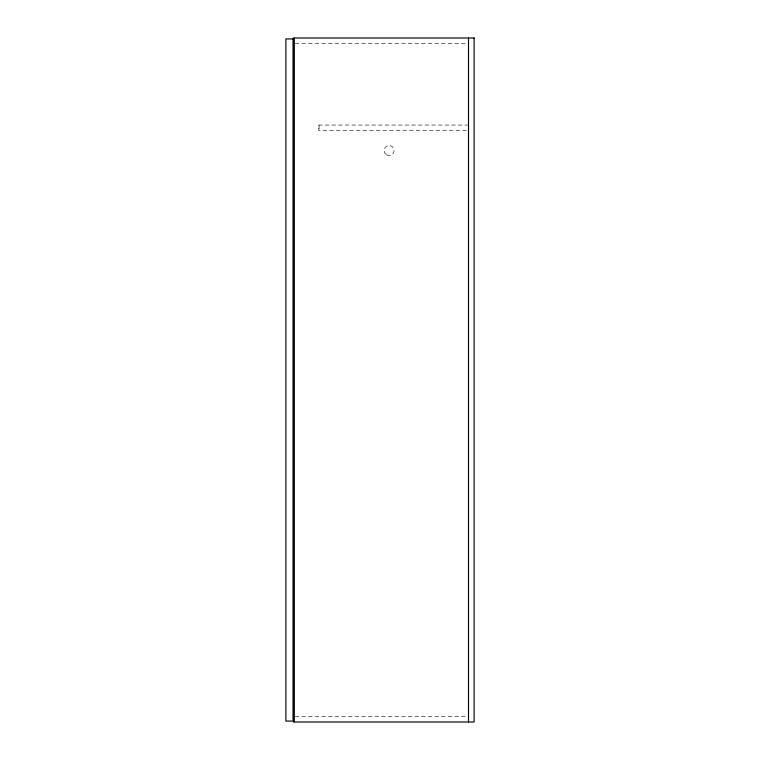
<?xml version="1.0" encoding="UTF-8"?>
<svg xmlns="http://www.w3.org/2000/svg" width="760" height="760" viewBox="0 0 760 760"><rect width="100%" height="100%" fill="white"/><g stroke="black" fill="none" stroke-linecap="round" stroke-linejoin="round"><path stroke-width="0.57" stroke-dasharray="3.8 2.85" d="M295.155 43.596L468.512 43.596M468.702 125.058L318.849 125.058L318.849 130.654L468.702 130.654M295.155 716.404L468.512 716.404M319.029 125.058L319.029 130.654M386.622 154.859A4.978 4.978 0 0 0 394.088 150.546A4.978 4.978 0 0 0 386.622 146.243A4.978 4.978 0 0 0 386.622 154.859"/><path stroke-width="1.14" d="M468.512 38L468.512 722M293.968 38L293.968 722M474.116 38L293.787 38L293.787 722L474.116 722L474.116 38M293.037 38.931L285.883 38.931L285.883 721.069L293.037 721.069L293.037 38.931"/></g></svg>
